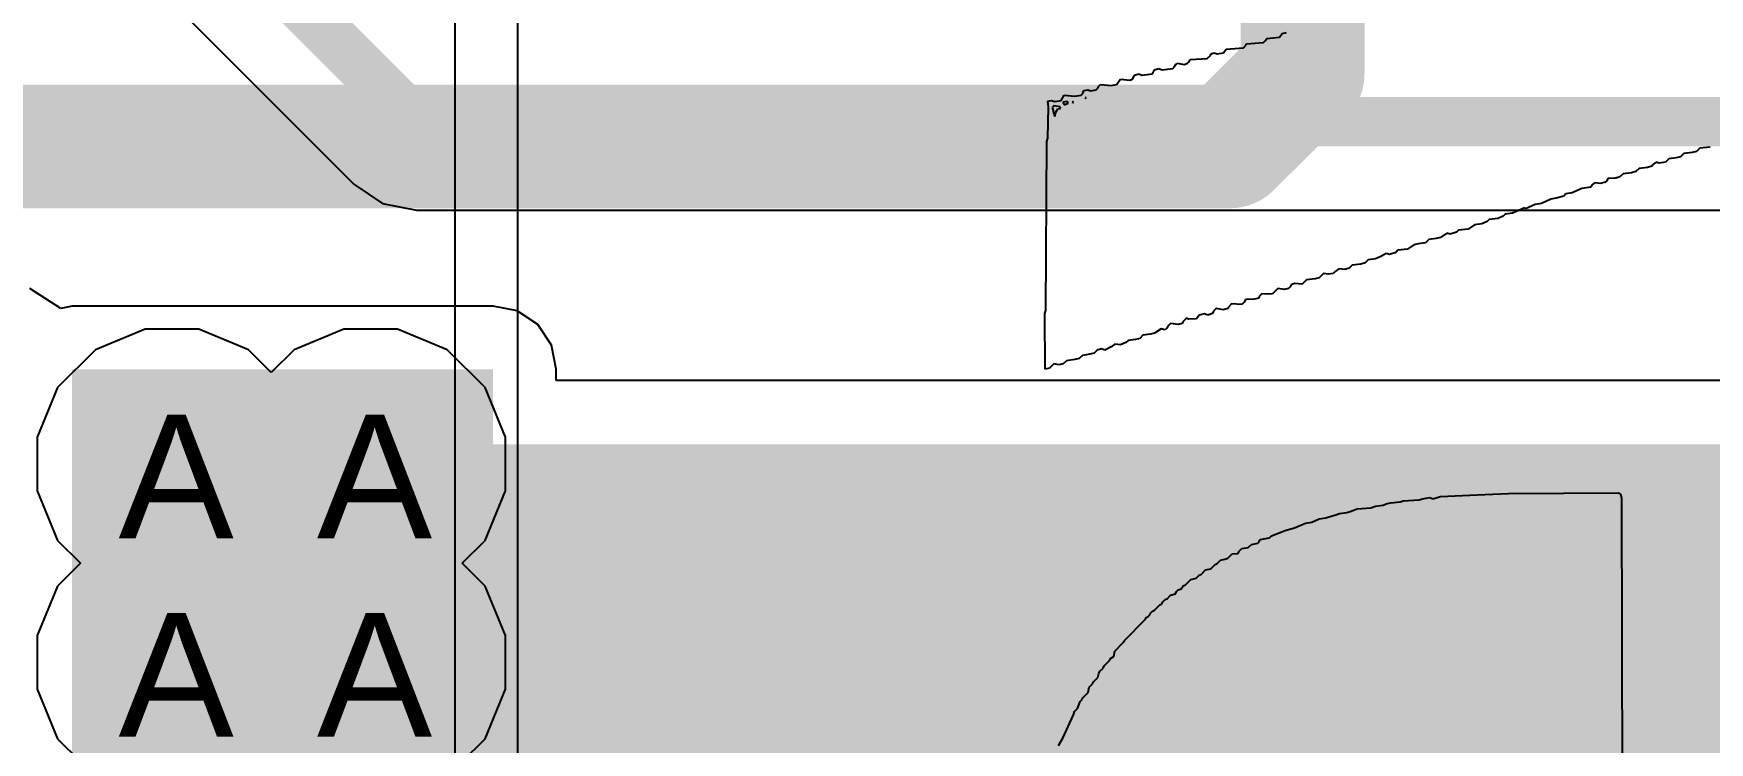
# Model space of a CAD drawing. Header units: inches. Extents: x 0 to 208, y 0 to 213.
# Drawn here: x 0.5028 to 0.7735, y 2.1997 to 2.3143 of the extents above; entities that cross this region are included whole.
import ezdxf

# ---------------------------------------------------------------- set-up
doc = ezdxf.new("R2010")
doc.units = ezdxf.units.IN
doc.header["$MEASUREMENT"] = 0
for name, color, linetype in [('Bottom Layer', 5, 'Continuous'), ('Drill Drawing', 1, 'Continuous'), ('L2_GND1', 16, 'Continuous'), ('L3_SIG1', 76, 'Continuous'), ('L4_PWR', 90, 'Continuous'), ('L5_GND2', 156, 'Continuous'), ('L6_SIG2', 130, 'Continuous'), ('L7_GND3', 216, 'Continuous'), ('Top Layer', 1, 'Continuous'), ('Top Overlay', 2, 'Continuous'), ('Via Holes', 16, 'Continuous')]:
    doc.layers.add(name, color=color, linetype=linetype)
doc.styles.add('Arial', font='', dxfattribs={"height": 0.2})
doc.styles.get('Arial').set_extended_font_data('Arial')

msp = doc.modelspace()

# ---------------------------------------------------------------- hatches: boundary and pattern name
at = {"layer": 'Bottom Layer'}
msp.add_hatch(color=5, dxfattribs=at).paths.add_polyline_path([(0.509, 2.161), (0.577, 2.161), (0.577, 2.26), (0.509, 2.26)])
h = msp.add_hatch(color=5, dxfattribs=at)
edge = h.paths.add_edge_path()
edge.add_arc((0.52516, 2.24466), 0.01181, 0, 360)
h = msp.add_hatch(color=5, dxfattribs=at)
edge = h.paths.add_edge_path()
edge.add_arc((0.55721, 2.24466), 0.01181, 0, 360)
h = msp.add_hatch(color=5, dxfattribs=at)
edge = h.paths.add_edge_path()
edge.add_arc((0.52516, 2.21261), 0.01181, 0, 360)
h = msp.add_hatch(color=5, dxfattribs=at)
edge = h.paths.add_edge_path()
edge.add_arc((0.55721, 2.21261), 0.01181, 0, 360)
at = {"layer": 'L2_GND1'}
h = msp.add_hatch(color=16, dxfattribs=at)
edge = h.paths.add_edge_path()
edge.add_arc((0.52516, 2.24466), 0.01181, 0, 360)
h = msp.add_hatch(color=16, dxfattribs=at)
edge = h.paths.add_edge_path()
edge.add_arc((0.55721, 2.24466), 0.01181, 0, 360)
h = msp.add_hatch(color=16, dxfattribs=at)
edge = h.paths.add_edge_path()
edge.add_arc((0.52516, 2.21261), 0.01181, 0, 360)
h = msp.add_hatch(color=16, dxfattribs=at)
edge = h.paths.add_edge_path()
edge.add_arc((0.55721, 2.21261), 0.01181, 0, 360)
at = {"layer": 'L3_SIG1'}
h = msp.add_hatch(color=76, dxfattribs=at)
edge = h.paths.add_edge_path()
edge.add_arc((0.52516, 2.24466), 0.01181, 0, 360)
h = msp.add_hatch(color=76, dxfattribs=at)
edge = h.paths.add_edge_path()
edge.add_arc((0.55721, 2.24466), 0.01181, 0, 360)
h = msp.add_hatch(color=76, dxfattribs=at)
edge = h.paths.add_edge_path()
edge.add_arc((0.52516, 2.21261), 0.01181, 0, 360)
h = msp.add_hatch(color=76, dxfattribs=at)
edge = h.paths.add_edge_path()
edge.add_arc((0.55721, 2.21261), 0.01181, 0, 360)
at = {"layer": 'L4_PWR'}
h = msp.add_hatch(color=90, dxfattribs=at)
edge = h.paths.add_edge_path()
edge.add_arc((0.52516, 2.24466), 0.01181, 0, 360)
h = msp.add_hatch(color=90, dxfattribs=at)
edge = h.paths.add_edge_path()
edge.add_arc((0.55721, 2.24466), 0.01181, 0, 360)
h = msp.add_hatch(color=90, dxfattribs=at)
edge = h.paths.add_edge_path()
edge.add_arc((0.52516, 2.21261), 0.01181, 0, 360)
h = msp.add_hatch(color=90, dxfattribs=at)
edge = h.paths.add_edge_path()
edge.add_arc((0.55721, 2.21261), 0.01181, 0, 360)
at = {"layer": 'L5_GND2'}
h = msp.add_hatch(color=156, dxfattribs=at)
edge = h.paths.add_edge_path()
edge.add_arc((0.52516, 2.24466), 0.01181, 0, 360)
h = msp.add_hatch(color=156, dxfattribs=at)
edge = h.paths.add_edge_path()
edge.add_arc((0.55721, 2.24466), 0.01181, 0, 360)
h = msp.add_hatch(color=156, dxfattribs=at)
edge = h.paths.add_edge_path()
edge.add_arc((0.52516, 2.21261), 0.01181, 0, 360)
h = msp.add_hatch(color=156, dxfattribs=at)
edge = h.paths.add_edge_path()
edge.add_arc((0.55721, 2.21261), 0.01181, 0, 360)
at = {"layer": 'L6_SIG2'}
h = msp.add_hatch(color=130, dxfattribs=at)
edge = h.paths.add_edge_path()
edge.add_arc((0.52516, 2.24466), 0.01181, 0, 360)
h = msp.add_hatch(color=130, dxfattribs=at)
edge = h.paths.add_edge_path()
edge.add_arc((0.55721, 2.24466), 0.01181, 0, 360)
h = msp.add_hatch(color=130, dxfattribs=at)
edge = h.paths.add_edge_path()
edge.add_arc((0.52516, 2.21261), 0.01181, 0, 360)
h = msp.add_hatch(color=130, dxfattribs=at)
edge = h.paths.add_edge_path()
edge.add_arc((0.55721, 2.21261), 0.01181, 0, 360)
at = {"layer": 'L7_GND3'}
h = msp.add_hatch(color=216, dxfattribs=at)
edge = h.paths.add_edge_path()
edge.add_arc((0.52516, 2.24466), 0.01181, 0, 360)
h = msp.add_hatch(color=216, dxfattribs=at)
edge = h.paths.add_edge_path()
edge.add_arc((0.55721, 2.24466), 0.01181, 0, 360)
h = msp.add_hatch(color=216, dxfattribs=at)
edge = h.paths.add_edge_path()
edge.add_arc((0.52516, 2.21261), 0.01181, 0, 360)
h = msp.add_hatch(color=216, dxfattribs=at)
edge = h.paths.add_edge_path()
edge.add_arc((0.55721, 2.21261), 0.01181, 0, 360)
at = {"layer": 'Top Layer'}
h = msp.add_hatch(color=1, dxfattribs=at)
edge = h.paths.add_edge_path()
edge.add_arc((0.52516, 2.24466), 0.01181, 0, 360)
h = msp.add_hatch(color=1, dxfattribs=at)
edge = h.paths.add_edge_path()
edge.add_arc((0.55721, 2.24466), 0.01181, 0, 360)
h = msp.add_hatch(color=1, dxfattribs=at)
edge = h.paths.add_edge_path()
edge.add_arc((0.52516, 2.21261), 0.01181, 0, 360)
h = msp.add_hatch(color=1, dxfattribs=at)
edge = h.paths.add_edge_path()
edge.add_arc((0.55721, 2.21261), 0.01181, 0, 360)
at = {"layer": 'Via Holes'}
h = msp.add_hatch(color=7, dxfattribs=at)
edge = h.paths.add_edge_path()
edge.add_arc((0.52516, 2.24466), 0.00591, 0, 360)
h = msp.add_hatch(color=7, dxfattribs=at)
edge = h.paths.add_edge_path()
edge.add_arc((0.55721, 2.24466), 0.00591, 0, 360)
h = msp.add_hatch(color=7, dxfattribs=at)
edge = h.paths.add_edge_path()
edge.add_arc((0.52516, 2.21261), 0.00591, 0, 360)
h = msp.add_hatch(color=7, dxfattribs=at)
edge = h.paths.add_edge_path()
edge.add_arc((0.55721, 2.21261), 0.00591, 0, 360)

# ---------------------------------------------------------------- linework, layer by layer
at = {"layer": 'Bottom Layer'}
for p, q in [((0.5072, 2.26984), (0.5022, 2.27304)), ((0.509, 2.2702), (0.5072, 2.26984)), ((0.577, 2.2702), (0.509, 2.2702)), ((0.5809, 2.26942), (0.577, 2.2702)), ((0.58421, 2.26721), (0.5809, 2.26942)), ((0.58642, 2.2639), (0.58421, 2.26721)), ((0.5872, 2.26), (0.58642, 2.2639)), ((0.5872, 2.25817), (0.5872, 2.26)), ((2.23724, 2.25817), (0.5872, 2.25817))]:
    msp.add_line(p, q, dxfattribs=at)
for points in [[(0.52516, 2.24466, 0.02, 0.02, 0), (0.53894, 2.23087, 0.02, 0.02, 0)], [(0.53894, 2.22287, 0.05, 0.05, 0), (5.03359, 2.22287, 0.05, 0.05, 0)]]:
    msp.add_lwpolyline(points, format="xyseb", dxfattribs=at)
for points in [[(0.52016, 2.24466, 0.01, 0.01, 1), (0.53016, 2.24466, 0.01, 0.01, 1)], [(0.52644, 2.22287, 0.025, 0.025, 1), (0.55144, 2.22287, 0.025, 0.025, 1)], [(0.53394, 2.23087, 0.01, 0.01, 1), (0.54394, 2.23087, 0.01, 0.01, 1)]]:
    msp.add_lwpolyline(points, format="xyseb", close=True, dxfattribs=at)
at = {"layer": 'L2_GND1'}
for p, q in [((0.52082, 2.26647), (0.5128, 2.26315)), ((0.52949, 2.26647), (0.52082, 2.26647)), ((0.53751, 2.26315), (0.52949, 2.26647)), ((0.55287, 2.26647), (0.54485, 2.26315)), ((0.56155, 2.26647), (0.55287, 2.26647)), ((0.56956, 2.26315), (0.56155, 2.26647)), ((0.5128, 2.26315), (0.50667, 2.25702)), ((0.54118, 2.25948), (0.53751, 2.26315)), ((0.54485, 2.26315), (0.54118, 2.25948)), ((0.5757, 2.25702), (0.56956, 2.26315)), ((0.50667, 2.25702), (0.50334, 2.249)), ((0.57902, 2.249), (0.5757, 2.25702)), ((0.50334, 2.249), (0.50334, 2.24032)), ((0.57902, 2.24032), (0.57902, 2.249)), ((0.50334, 2.24032), (0.50667, 2.23231)), ((0.5757, 2.23231), (0.57902, 2.24032)), ((0.50667, 2.23231), (0.51034, 2.22863)), ((0.57203, 2.22863), (0.5757, 2.23231)), ((0.51034, 2.22863), (0.50667, 2.22496)), ((0.5757, 2.22496), (0.57203, 2.22863)), ((0.50667, 2.22496), (0.50334, 2.21695)), ((0.57902, 2.21695), (0.5757, 2.22496)), ((0.50334, 2.21695), (0.50334, 2.20827)), ((0.57902, 2.20827), (0.57902, 2.21695)), ((0.50334, 2.20827), (0.50667, 2.20025)), ((0.5757, 2.20025), (0.57902, 2.20827)), ((0.50667, 2.20025), (0.51034, 2.19658)), ((0.57203, 2.19658), (0.5757, 2.20025))]:
    msp.add_line(p, q, dxfattribs=at)
at = {"layer": 'L3_SIG1'}
for p, q in [((0.52082, 2.26647), (0.5128, 2.26315)), ((0.52949, 2.26647), (0.52082, 2.26647)), ((0.53751, 2.26315), (0.52949, 2.26647)), ((0.55287, 2.26647), (0.54485, 2.26315)), ((0.56155, 2.26647), (0.55287, 2.26647)), ((0.56956, 2.26315), (0.56155, 2.26647)), ((0.5128, 2.26315), (0.50667, 2.25702)), ((0.54118, 2.25948), (0.53751, 2.26315)), ((0.54485, 2.26315), (0.54118, 2.25948)), ((0.5757, 2.25702), (0.56956, 2.26315)), ((0.50667, 2.25702), (0.50334, 2.249)), ((0.57902, 2.249), (0.5757, 2.25702)), ((0.50334, 2.249), (0.50334, 2.24032)), ((0.57902, 2.24032), (0.57902, 2.249)), ((0.50334, 2.24032), (0.50667, 2.23231)), ((0.5757, 2.23231), (0.57902, 2.24032)), ((0.50667, 2.23231), (0.51034, 2.22863)), ((0.57203, 2.22863), (0.5757, 2.23231)), ((0.51034, 2.22863), (0.50667, 2.22496)), ((0.5757, 2.22496), (0.57203, 2.22863)), ((0.50667, 2.22496), (0.50334, 2.21695)), ((0.57902, 2.21695), (0.5757, 2.22496)), ((0.50334, 2.21695), (0.50334, 2.20827)), ((0.57902, 2.20827), (0.57902, 2.21695)), ((0.50334, 2.20827), (0.50667, 2.20025)), ((0.5757, 2.20025), (0.57902, 2.20827)), ((0.50667, 2.20025), (0.51034, 2.19658)), ((0.57203, 2.19658), (0.5757, 2.20025))]:
    msp.add_line(p, q, dxfattribs=at)
for points in [[(0.70776, 2.30772, 0.02, 0.02, 0), (0.70776, 2.55953, 0.02, 0.02, 0)], [(0.69604, 2.29601, 0.02, 0.02, 0), (0.70776, 2.30772, 0.02, 0.02, 0)], [(0.50057, 2.29601, 0.02, 0.02, 0), (0.69604, 2.29601, 0.02, 0.02, 0)]]:
    msp.add_lwpolyline(points, format="xyseb", dxfattribs=at)
for points in [[(0.70276, 2.30772, 0.01, 0.01, 1), (0.71276, 2.30772, 0.01, 0.01, 1)], [(0.70276, 2.30772, 0.01, 0.01, 1), (0.71276, 2.30772, 0.01, 0.01, 1)], [(0.49557, 2.29601, 0.01, 0.01, 1), (0.50557, 2.29601, 0.01, 0.01, 1)], [(0.69104, 2.29601, 0.01, 0.01, 1), (0.70104, 2.29601, 0.01, 0.01, 1)], [(0.69104, 2.29601, 0.01, 0.01, 1), (0.70104, 2.29601, 0.01, 0.01, 1)]]:
    msp.add_lwpolyline(points, format="xyseb", close=True, dxfattribs=at)
at = {"layer": 'L4_PWR'}
for p, q in [((0.581, 1.99), (0.581, 2.645)), ((0.5708, 2.38064), (0.5708, 2.169))]:
    msp.add_line(p, q, dxfattribs=at)
at = {"layer": 'L5_GND2'}
for p, q in [((0.52082, 2.26647), (0.5128, 2.26315)), ((0.52949, 2.26647), (0.52082, 2.26647)), ((0.53751, 2.26315), (0.52949, 2.26647)), ((0.55287, 2.26647), (0.54485, 2.26315)), ((0.56155, 2.26647), (0.55287, 2.26647)), ((0.56956, 2.26315), (0.56155, 2.26647)), ((0.5128, 2.26315), (0.50667, 2.25702)), ((0.54118, 2.25948), (0.53751, 2.26315)), ((0.54485, 2.26315), (0.54118, 2.25948)), ((0.5757, 2.25702), (0.56956, 2.26315)), ((0.50667, 2.25702), (0.50334, 2.249)), ((0.57902, 2.249), (0.5757, 2.25702)), ((0.50334, 2.249), (0.50334, 2.24032)), ((0.57902, 2.24032), (0.57902, 2.249)), ((0.50334, 2.24032), (0.50667, 2.23231)), ((0.5757, 2.23231), (0.57902, 2.24032)), ((0.50667, 2.23231), (0.51034, 2.22863)), ((0.57203, 2.22863), (0.5757, 2.23231)), ((0.51034, 2.22863), (0.50667, 2.22496)), ((0.5757, 2.22496), (0.57203, 2.22863)), ((0.50667, 2.22496), (0.50334, 2.21695)), ((0.57902, 2.21695), (0.5757, 2.22496)), ((0.50334, 2.21695), (0.50334, 2.20827)), ((0.57902, 2.20827), (0.57902, 2.21695)), ((0.50334, 2.20827), (0.50667, 2.20025)), ((0.5757, 2.20025), (0.57902, 2.20827)), ((0.50667, 2.20025), (0.51034, 2.19658)), ((0.57203, 2.19658), (0.5757, 2.20025))]:
    msp.add_line(p, q, dxfattribs=at)
at = {"layer": 'L6_SIG2'}
for p, q in [((0.52082, 2.26647), (0.5128, 2.26315)), ((0.52949, 2.26647), (0.52082, 2.26647)), ((0.53751, 2.26315), (0.52949, 2.26647)), ((0.55287, 2.26647), (0.54485, 2.26315)), ((0.56155, 2.26647), (0.55287, 2.26647)), ((0.56956, 2.26315), (0.56155, 2.26647)), ((0.5128, 2.26315), (0.50667, 2.25702)), ((0.54118, 2.25948), (0.53751, 2.26315)), ((0.54485, 2.26315), (0.54118, 2.25948)), ((0.5757, 2.25702), (0.56956, 2.26315)), ((0.50667, 2.25702), (0.50334, 2.249)), ((0.57902, 2.249), (0.5757, 2.25702)), ((0.50334, 2.249), (0.50334, 2.24032)), ((0.57902, 2.24032), (0.57902, 2.249)), ((0.50334, 2.24032), (0.50667, 2.23231)), ((0.5757, 2.23231), (0.57902, 2.24032)), ((0.50667, 2.23231), (0.51034, 2.22863)), ((0.57203, 2.22863), (0.5757, 2.23231)), ((0.51034, 2.22863), (0.50667, 2.22496)), ((0.5757, 2.22496), (0.57203, 2.22863)), ((0.50667, 2.22496), (0.50334, 2.21695)), ((0.57902, 2.21695), (0.5757, 2.22496)), ((0.50334, 2.21695), (0.50334, 2.20827)), ((0.57902, 2.20827), (0.57902, 2.21695)), ((0.50334, 2.20827), (0.50667, 2.20025)), ((0.5757, 2.20025), (0.57902, 2.20827)), ((0.50667, 2.20025), (0.51034, 2.19658)), ((0.57203, 2.19658), (0.5757, 2.20025))]:
    msp.add_line(p, q, dxfattribs=at)
at = {"layer": 'L7_GND3'}
for p, q in [((0.52082, 2.26647), (0.5128, 2.26315)), ((0.52949, 2.26647), (0.52082, 2.26647)), ((0.53751, 2.26315), (0.52949, 2.26647)), ((0.55287, 2.26647), (0.54485, 2.26315)), ((0.56155, 2.26647), (0.55287, 2.26647)), ((0.56956, 2.26315), (0.56155, 2.26647)), ((0.5128, 2.26315), (0.50667, 2.25702)), ((0.54118, 2.25948), (0.53751, 2.26315)), ((0.54485, 2.26315), (0.54118, 2.25948)), ((0.5757, 2.25702), (0.56956, 2.26315)), ((0.50667, 2.25702), (0.50334, 2.249)), ((0.57902, 2.249), (0.5757, 2.25702)), ((0.50334, 2.249), (0.50334, 2.24032)), ((0.57902, 2.24032), (0.57902, 2.249)), ((0.50334, 2.24032), (0.50667, 2.23231)), ((0.5757, 2.23231), (0.57902, 2.24032)), ((0.50667, 2.23231), (0.51034, 2.22863)), ((0.57203, 2.22863), (0.5757, 2.23231)), ((0.51034, 2.22863), (0.50667, 2.22496)), ((0.5757, 2.22496), (0.57203, 2.22863)), ((0.50667, 2.22496), (0.50334, 2.21695)), ((0.57902, 2.21695), (0.5757, 2.22496)), ((0.50334, 2.21695), (0.50334, 2.20827)), ((0.57902, 2.20827), (0.57902, 2.21695)), ((0.50334, 2.20827), (0.50667, 2.20025)), ((0.5757, 2.20025), (0.57902, 2.20827)), ((0.50667, 2.20025), (0.51034, 2.19658)), ((0.57203, 2.19658), (0.5757, 2.20025))]:
    msp.add_line(p, q, dxfattribs=at)
at = {"layer": 'Top Layer'}
for p, q in [((0.5252, 2.31923), (0.55452, 2.28991)), ((0.55452, 2.28991), (0.55452, 2.28991)), ((0.55452, 2.28991), (0.55915, 2.28681)), ((0.55915, 2.28681), (0.56461, 2.28573)), ((0.56461, 2.28573), (1.04043, 2.28573)), ((0.52082, 2.26647), (0.5128, 2.26315)), ((0.52949, 2.26647), (0.52082, 2.26647)), ((0.53751, 2.26315), (0.52949, 2.26647)), ((0.55287, 2.26647), (0.54485, 2.26315)), ((0.56155, 2.26647), (0.55287, 2.26647)), ((0.56956, 2.26315), (0.56155, 2.26647)), ((0.5128, 2.26315), (0.50667, 2.25702)), ((0.54118, 2.25948), (0.53751, 2.26315)), ((0.54485, 2.26315), (0.54118, 2.25948)), ((0.5757, 2.25702), (0.56956, 2.26315)), ((0.50667, 2.25702), (0.50334, 2.249)), ((0.57902, 2.249), (0.5757, 2.25702)), ((0.50334, 2.249), (0.50334, 2.24032)), ((0.57902, 2.24032), (0.57902, 2.249)), ((0.50334, 2.24032), (0.50667, 2.23231)), ((0.5757, 2.23231), (0.57902, 2.24032)), ((0.50667, 2.23231), (0.51034, 2.22863)), ((0.57203, 2.22863), (0.5757, 2.23231)), ((0.51034, 2.22863), (0.50667, 2.22496)), ((0.5757, 2.22496), (0.57203, 2.22863)), ((0.50667, 2.22496), (0.50334, 2.21695)), ((0.57902, 2.21695), (0.5757, 2.22496)), ((0.50334, 2.21695), (0.50334, 2.20827)), ((0.57902, 2.20827), (0.57902, 2.21695)), ((0.50334, 2.20827), (0.50667, 2.20025)), ((0.5757, 2.20025), (0.57902, 2.20827)), ((0.50667, 2.20025), (0.51034, 2.19658)), ((0.57203, 2.19658), (0.5757, 2.20025))]:
    msp.add_line(p, q, dxfattribs=at)
for points in [[(0.53111, 2.3335, 0.008, 0.008, 0), (0.56461, 2.3, 0.008, 0.008, 0)], [(0.56461, 2.3, 0.008, 0.008, 0), (1.056, 2.3, 0.008, 0.008, 0)]]:
    msp.add_lwpolyline(points, format="xyseb", dxfattribs=at)
msp.add_lwpolyline([(0.56261, 2.3, 0.004, 0.004, 1), (0.56661, 2.3, 0.004, 0.004, 1)], format="xyseb", close=True, dxfattribs=at)
msp.add_lwpolyline([(0.56261, 2.3, 0.004, 0.004, 1), (0.56661, 2.3, 0.004, 0.004, 1)], format="xyseb", close=True, dxfattribs=at)
at = {"layer": 'Top Overlay'}
for p, q in [((0.69544, 2.31175), (0.69819, 2.31192)), ((0.69819, 2.31192), (0.69853, 2.31227)), ((0.69853, 2.31227), (0.6987, 2.31261)), ((0.6987, 2.31261), (0.70145, 2.31278)), ((0.70145, 2.31278), (0.70179, 2.31312)), ((0.70179, 2.31312), (0.70196, 2.31347)), ((0.70196, 2.31347), (0.70402, 2.31364)), ((0.70402, 2.31364), (0.70445, 2.31424)), ((0.70445, 2.31424), (0.70514, 2.31441)), ((0.68703, 2.30883), (0.68721, 2.30918)), ((0.68721, 2.30918), (0.68746, 2.30944)), ((0.68746, 2.30944), (0.68866, 2.30926)), ((0.68866, 2.30926), (0.68918, 2.30944)), ((0.68918, 2.30944), (0.68944, 2.30969)), ((0.68944, 2.30969), (0.68961, 2.31004)), ((0.68961, 2.31004), (0.69235, 2.31021)), ((0.69235, 2.31021), (0.69287, 2.31072)), ((0.69287, 2.31072), (0.69295, 2.31098)), ((0.69295, 2.31098), (0.69347, 2.31115)), ((0.69347, 2.31115), (0.69398, 2.31098)), ((0.69398, 2.31098), (0.69501, 2.31115)), ((0.69501, 2.31115), (0.69544, 2.31175)), ((0.67794, 2.30626), (0.67811, 2.3066)), ((0.67811, 2.3066), (0.67837, 2.30686)), ((0.67837, 2.30686), (0.67991, 2.30669)), ((0.67991, 2.30669), (0.68034, 2.30695)), ((0.68034, 2.30695), (0.6806, 2.30755)), ((0.6806, 2.30755), (0.68129, 2.30772)), ((0.68129, 2.30772), (0.6818, 2.30755)), ((0.6818, 2.30755), (0.68352, 2.30772)), ((0.68352, 2.30772), (0.68386, 2.30841)), ((0.68386, 2.30841), (0.68455, 2.30858)), ((0.68455, 2.30858), (0.68506, 2.30841)), ((0.68506, 2.30841), (0.68678, 2.30858)), ((0.68678, 2.30858), (0.68703, 2.30883)), ((0.66876, 2.30343), (0.66927, 2.30429)), ((0.66927, 2.30429), (0.67099, 2.30412)), ((0.67099, 2.30412), (0.67202, 2.30429)), ((0.67202, 2.30429), (0.67228, 2.30454)), ((0.67228, 2.30454), (0.67245, 2.30506)), ((0.67245, 2.30506), (0.67305, 2.30515)), ((0.67271, 2.30394), (0.67262, 2.30386)), ((0.67262, 2.30386), (0.67271, 2.30377)), ((0.67279, 2.30386), (0.67271, 2.30394)), ((0.67271, 2.30377), (0.67279, 2.30386)), ((0.67305, 2.30515), (0.67356, 2.30497)), ((0.67356, 2.30497), (0.67442, 2.30515)), ((0.67442, 2.30515), (0.67468, 2.3054)), ((0.67468, 2.3054), (0.67485, 2.30575)), ((0.67485, 2.30575), (0.67511, 2.306)), ((0.67511, 2.306), (0.67682, 2.30583)), ((0.67682, 2.30583), (0.67768, 2.306)), ((0.67768, 2.306), (0.67794, 2.30626)), ((0.66661, 2.30334), (0.66721, 2.30343)), ((0.6667, 2.3024), (0.66661, 2.30334)), ((0.66661, 2.29734), (0.6667, 2.3024)), ((0.66721, 2.30343), (0.66773, 2.30326)), ((0.66756, 2.30257), (0.6673, 2.30231)), ((0.6673, 2.30231), (0.66747, 2.3018)), ((0.66747, 2.3018), (0.66747, 2.30163)), ((0.66747, 2.30163), (0.66773, 2.30085)), ((0.66859, 2.3024), (0.66756, 2.30257)), ((0.66773, 2.30326), (0.66876, 2.30343)), ((0.66773, 2.30085), (0.6679, 2.30154)), ((0.6679, 2.30154), (0.66824, 2.30206)), ((0.66824, 2.30206), (0.66867, 2.30214)), ((0.66867, 2.30214), (0.66859, 2.3024)), ((0.66979, 2.30326), (0.66902, 2.30317)), ((0.66902, 2.30317), (0.66919, 2.30283)), ((0.66919, 2.30283), (0.66927, 2.30274)), ((0.66927, 2.30274), (0.66987, 2.303)), ((0.66987, 2.303), (0.66979, 2.30326)), ((0.67065, 2.30326), (0.67056, 2.30317)), ((0.67056, 2.30317), (0.67065, 2.30309)), ((0.67073, 2.30317), (0.67065, 2.30326)), ((0.67065, 2.30309), (0.67073, 2.30317)), ((0.66627, 2.26954), (0.66644, 2.29682)), ((0.66644, 2.29682), (0.66661, 2.29734)), ((0.7719, 2.29571), (0.77138, 2.29519)), ((0.77361, 2.29588), (0.7719, 2.29571)), ((0.76426, 2.29305), (0.76417, 2.29279)), ((0.76486, 2.29348), (0.76426, 2.29305)), ((0.76537, 2.2933), (0.76486, 2.29348)), ((0.7664, 2.29348), (0.76537, 2.2933)), ((0.76692, 2.29399), (0.7664, 2.29348)), ((0.76812, 2.29416), (0.76692, 2.29399)), ((0.76881, 2.29433), (0.76812, 2.29416)), ((0.76932, 2.29485), (0.76881, 2.29433)), ((0.77069, 2.29502), (0.76932, 2.29485)), ((0.77138, 2.29519), (0.77069, 2.29502)), ((0.75688, 2.29047), (0.75662, 2.29022)), ((0.75705, 2.29082), (0.75688, 2.29047)), ((0.75834, 2.2909), (0.75705, 2.29082)), ((0.75902, 2.29107), (0.75834, 2.2909)), ((0.75954, 2.29159), (0.75902, 2.29107)), ((0.76091, 2.29176), (0.75954, 2.29159)), ((0.7616, 2.29193), (0.76091, 2.29176)), ((0.76211, 2.29245), (0.7616, 2.29193)), ((0.76349, 2.29262), (0.76211, 2.29245)), ((0.76417, 2.29279), (0.76349, 2.29262)), ((0.74873, 2.28764), (0.74787, 2.28747)), ((0.74993, 2.28798), (0.74873, 2.28764)), ((0.75027, 2.28833), (0.74993, 2.28798)), ((0.7513, 2.2885), (0.75027, 2.28833)), ((0.75285, 2.28919), (0.7513, 2.2885)), ((0.75431, 2.28944), (0.75285, 2.28919)), ((0.75448, 2.28979), (0.75431, 2.28944)), ((0.75499, 2.29013), (0.75448, 2.28979)), ((0.75594, 2.29004), (0.75499, 2.29013)), ((0.75662, 2.29022), (0.75594, 2.29004)), ((0.74049, 2.28507), (0.74015, 2.28472)), ((0.74169, 2.28524), (0.74049, 2.28507)), ((0.74358, 2.2861), (0.74169, 2.28524)), ((0.74375, 2.28593), (0.74358, 2.2861)), ((0.7453, 2.28661), (0.74375, 2.28593)), ((0.74633, 2.28678), (0.7453, 2.28661)), ((0.74787, 2.28747), (0.74633, 2.28678)), ((0.7326, 2.28215), (0.73157, 2.28181)), ((0.73294, 2.28249), (0.7326, 2.28215)), ((0.73448, 2.28266), (0.73294, 2.28249)), ((0.73551, 2.28335), (0.73448, 2.28266)), ((0.73672, 2.28352), (0.73551, 2.28335)), ((0.73757, 2.28387), (0.73672, 2.28352)), ((0.73792, 2.28421), (0.73757, 2.28387)), ((0.73929, 2.28438), (0.73792, 2.28421)), ((0.74015, 2.28472), (0.73929, 2.28438)), ((0.7247, 2.2794), (0.72316, 2.27923)), ((0.72573, 2.28009), (0.7247, 2.2794)), ((0.72642, 2.28026), (0.72573, 2.28009)), ((0.72762, 2.28043), (0.72642, 2.28026)), ((0.72813, 2.28095), (0.72762, 2.28043)), ((0.72934, 2.28112), (0.72813, 2.28095)), ((0.73002, 2.28129), (0.72934, 2.28112)), ((0.73105, 2.28198), (0.73002, 2.28129)), ((0.73157, 2.28181), (0.73105, 2.28198)), ((0.71578, 2.27683), (0.71526, 2.27631)), ((0.71715, 2.277), (0.71578, 2.27683)), ((0.71784, 2.27717), (0.71715, 2.277)), ((0.71835, 2.27769), (0.71784, 2.27717)), ((0.71955, 2.27786), (0.71835, 2.27769)), ((0.72041, 2.2782), (0.71955, 2.27786)), ((0.72127, 2.27872), (0.72041, 2.2782)), ((0.72179, 2.27855), (0.72127, 2.27872)), ((0.72281, 2.27889), (0.72179, 2.27855)), ((0.72316, 2.27923), (0.72281, 2.27889)), ((0.7084, 2.27443), (0.70771, 2.27374)), ((0.70977, 2.2746), (0.7084, 2.27443)), ((0.71046, 2.27477), (0.70977, 2.2746)), ((0.71115, 2.27546), (0.71046, 2.27477)), ((0.71192, 2.27537), (0.71115, 2.27546)), ((0.71269, 2.27546), (0.71192, 2.27537)), ((0.71303, 2.2758), (0.71269, 2.27546)), ((0.71363, 2.27623), (0.71303, 2.2758)), ((0.71458, 2.27614), (0.71363, 2.27623)), ((0.71526, 2.27631), (0.71458, 2.27614)), ((0.69999, 2.27134), (0.69853, 2.27125)), ((0.70068, 2.27151), (0.69999, 2.27134)), ((0.70076, 2.27177), (0.70068, 2.27151)), ((0.70119, 2.2722), (0.70076, 2.27177)), ((0.70214, 2.27211), (0.70119, 2.2722)), ((0.70291, 2.2722), (0.70214, 2.27211)), ((0.70377, 2.27305), (0.70291, 2.2722)), ((0.7048, 2.27288), (0.70377, 2.27305)), ((0.70548, 2.27305), (0.7048, 2.27288)), ((0.70574, 2.27331), (0.70548, 2.27305)), ((0.70591, 2.27365), (0.70574, 2.27331)), ((0.70643, 2.27383), (0.70591, 2.27365)), ((0.70771, 2.27374), (0.70643, 2.27383)), ((0.6661, 2.26902), (0.66627, 2.26954)), ((0.66618, 2.26001), (0.6661, 2.26902)), ((0.69107, 2.26876), (0.69064, 2.26816)), ((0.69193, 2.26894), (0.69107, 2.26876)), ((0.69244, 2.26876), (0.69193, 2.26894)), ((0.69321, 2.26902), (0.69244, 2.26876)), ((0.69338, 2.26936), (0.69321, 2.26902)), ((0.69381, 2.26979), (0.69338, 2.26936)), ((0.69501, 2.26962), (0.69381, 2.26979)), ((0.6957, 2.26979), (0.69501, 2.26962)), ((0.69579, 2.27005), (0.6957, 2.26979)), ((0.6963, 2.27057), (0.69579, 2.27005)), ((0.69793, 2.27048), (0.6963, 2.27057)), ((0.69836, 2.27091), (0.69793, 2.27048)), ((0.69853, 2.27125), (0.69836, 2.27091)), ((0.68489, 2.26653), (0.68386, 2.26585)), ((0.68558, 2.26636), (0.68489, 2.26653)), ((0.68583, 2.26662), (0.68558, 2.26636)), ((0.686, 2.26696), (0.68583, 2.26662)), ((0.68643, 2.26739), (0.686, 2.26696)), ((0.68764, 2.26722), (0.68643, 2.26739)), ((0.68832, 2.26739), (0.68764, 2.26722)), ((0.68841, 2.26765), (0.68832, 2.26739)), ((0.68901, 2.26825), (0.68841, 2.26765)), ((0.68935, 2.26808), (0.68901, 2.26825)), ((0.69064, 2.26816), (0.68935, 2.26808)), ((0.67528, 2.26327), (0.67459, 2.2631)), ((0.67579, 2.2631), (0.67528, 2.26327)), ((0.67682, 2.26362), (0.67579, 2.2631)), ((0.67742, 2.26404), (0.67682, 2.26362)), ((0.67837, 2.26396), (0.67742, 2.26404)), ((0.67923, 2.2643), (0.67837, 2.26396)), ((0.67957, 2.26465), (0.67923, 2.2643)), ((0.68077, 2.26482), (0.67957, 2.26465)), ((0.68146, 2.26499), (0.68077, 2.26482)), ((0.68197, 2.2655), (0.68146, 2.26499)), ((0.68317, 2.26568), (0.68197, 2.2655)), ((0.68386, 2.26585), (0.68317, 2.26568)), ((0.66756, 2.26087), (0.66687, 2.26018)), ((0.66841, 2.2607), (0.66756, 2.26087)), ((0.6691, 2.26087), (0.66841, 2.2607)), ((0.66962, 2.26138), (0.6691, 2.26087)), ((0.67099, 2.26156), (0.66962, 2.26138)), ((0.67168, 2.26173), (0.67099, 2.26156)), ((0.67219, 2.26224), (0.67168, 2.26173)), ((0.67339, 2.26241), (0.67219, 2.26224)), ((0.67408, 2.26259), (0.67339, 2.26241)), ((0.67459, 2.2631), (0.67408, 2.26259)), ((0.66687, 2.26018), (0.66618, 2.26001)), ((0.72402, 2.23873), (0.72659, 2.2389)), ((0.72659, 2.2389), (0.72711, 2.23908)), ((0.72711, 2.23908), (0.72831, 2.23925)), ((0.72831, 2.23925), (0.72882, 2.23908)), ((0.72882, 2.23908), (0.72951, 2.23925)), ((0.72951, 2.23925), (0.73002, 2.23942)), ((0.73002, 2.23942), (0.73594, 2.23968)), ((0.73594, 2.23968), (0.74101, 2.23993)), ((0.74101, 2.23993), (0.75877, 2.24002)), ((0.75877, 2.24002), (0.75911, 2.23985)), ((0.75911, 2.23985), (0.75928, 2.23916)), ((0.75928, 2.23916), (0.75945, 2.13826)), ((0.71149, 2.23599), (0.712, 2.23616)), ((0.712, 2.23616), (0.71295, 2.23642)), ((0.71295, 2.23642), (0.71372, 2.23667)), ((0.71372, 2.23667), (0.71492, 2.23684)), ((0.71492, 2.23684), (0.71544, 2.23702)), ((0.71544, 2.23702), (0.71655, 2.23745)), ((0.71655, 2.23745), (0.71878, 2.23762)), ((0.71878, 2.23762), (0.71955, 2.23787)), ((0.71955, 2.23787), (0.72076, 2.23805)), ((0.72076, 2.23805), (0.72127, 2.23822)), ((0.72127, 2.23822), (0.72196, 2.23839)), ((0.72196, 2.23839), (0.7235, 2.23856)), ((0.7235, 2.23856), (0.72402, 2.23873)), ((0.70274, 2.23307), (0.70497, 2.23393)), ((0.70497, 2.23393), (0.70548, 2.2341)), ((0.70548, 2.2341), (0.70643, 2.23436)), ((0.70643, 2.23436), (0.70823, 2.23513)), ((0.70823, 2.23513), (0.70926, 2.2353)), ((0.70926, 2.2353), (0.71046, 2.23582)), ((0.71046, 2.23582), (0.71149, 2.23599)), ((0.6975, 2.23058), (0.69793, 2.23101)), ((0.69793, 2.23101), (0.69896, 2.23118)), ((0.69896, 2.23118), (0.69948, 2.2317)), ((0.69948, 2.2317), (0.70051, 2.23187)), ((0.70051, 2.23187), (0.70076, 2.23213)), ((0.70076, 2.23213), (0.70093, 2.23247)), ((0.70093, 2.23247), (0.70239, 2.23273)), ((0.70239, 2.23273), (0.70274, 2.23307)), ((0.69295, 2.22775), (0.69364, 2.22844)), ((0.69364, 2.22844), (0.69398, 2.22861)), ((0.69398, 2.22861), (0.6945, 2.22912)), ((0.6945, 2.22912), (0.69519, 2.22929)), ((0.69519, 2.22929), (0.6957, 2.22947)), ((0.6957, 2.22947), (0.69639, 2.23015)), ((0.69639, 2.23015), (0.69733, 2.23024)), ((0.69733, 2.23024), (0.6975, 2.23058)), ((0.68884, 2.22518), (0.68969, 2.22603)), ((0.68969, 2.22603), (0.69055, 2.22621)), ((0.69055, 2.22621), (0.69107, 2.22672)), ((0.69107, 2.22672), (0.69141, 2.22689)), ((0.69141, 2.22689), (0.6921, 2.22758)), ((0.6921, 2.22758), (0.69295, 2.22775)), ((0.68515, 2.22234), (0.68558, 2.22277)), ((0.68558, 2.22277), (0.68592, 2.22294)), ((0.68592, 2.22294), (0.68643, 2.22346)), ((0.68643, 2.22346), (0.68721, 2.22372)), ((0.68721, 2.22372), (0.68738, 2.22406)), ((0.68738, 2.22406), (0.68764, 2.22432)), ((0.68764, 2.22432), (0.68815, 2.22449)), ((0.68815, 2.22449), (0.68849, 2.225)), ((0.68849, 2.225), (0.68884, 2.22518)), ((0.6824, 2.2196), (0.68249, 2.21986)), ((0.68249, 2.21986), (0.68283, 2.22003)), ((0.68283, 2.22003), (0.68309, 2.22028)), ((0.68309, 2.22028), (0.68326, 2.22063)), ((0.68326, 2.22063), (0.68352, 2.22089)), ((0.68352, 2.22089), (0.68386, 2.22106)), ((0.68386, 2.22106), (0.68472, 2.22191)), ((0.68472, 2.22191), (0.68498, 2.222)), ((0.68498, 2.222), (0.68515, 2.22234)), ((0.67897, 2.21617), (0.6824, 2.2196)), ((0.67725, 2.21359), (0.67742, 2.21445)), ((0.67742, 2.21445), (0.6788, 2.21582)), ((0.6788, 2.21582), (0.67897, 2.21617)), ((0.67554, 2.2117), (0.67571, 2.21205)), ((0.67571, 2.21205), (0.67657, 2.21291)), ((0.67657, 2.21291), (0.67674, 2.21325)), ((0.67674, 2.21325), (0.67725, 2.21359)), ((0.67331, 2.20861), (0.67382, 2.20913)), ((0.67382, 2.20913), (0.67399, 2.20947)), ((0.67399, 2.20947), (0.67468, 2.21016)), ((0.67468, 2.21016), (0.67485, 2.21085)), ((0.67485, 2.21085), (0.67502, 2.21119)), ((0.67502, 2.21119), (0.67554, 2.2117)), ((0.67185, 2.2063), (0.6721, 2.20656)), ((0.6721, 2.20656), (0.67228, 2.2069)), ((0.67228, 2.2069), (0.67313, 2.20776)), ((0.67313, 2.20776), (0.67331, 2.20861)), ((0.66902, 2.20038), (0.67073, 2.20415)), ((0.67073, 2.20415), (0.6709, 2.20467)), ((0.6709, 2.20467), (0.67142, 2.20518)), ((0.67142, 2.20518), (0.67185, 2.2063)), ((0.66833, 2.19918), (0.66902, 2.20038))]:
    msp.add_line(p, q, dxfattribs=at)

# ---------------------------------------------------------------- texts
at = {"layer": 'Drill Drawing', "style": 'Arial'}
for p in [(0.51649, 2.23266), (0.54854, 2.23266), (0.51649, 2.20061), (0.54854, 2.20061)]:
    msp.add_text('A', height=0.02, dxfattribs=at).set_placement(p)

doc.saveas('drawing.dxf')
